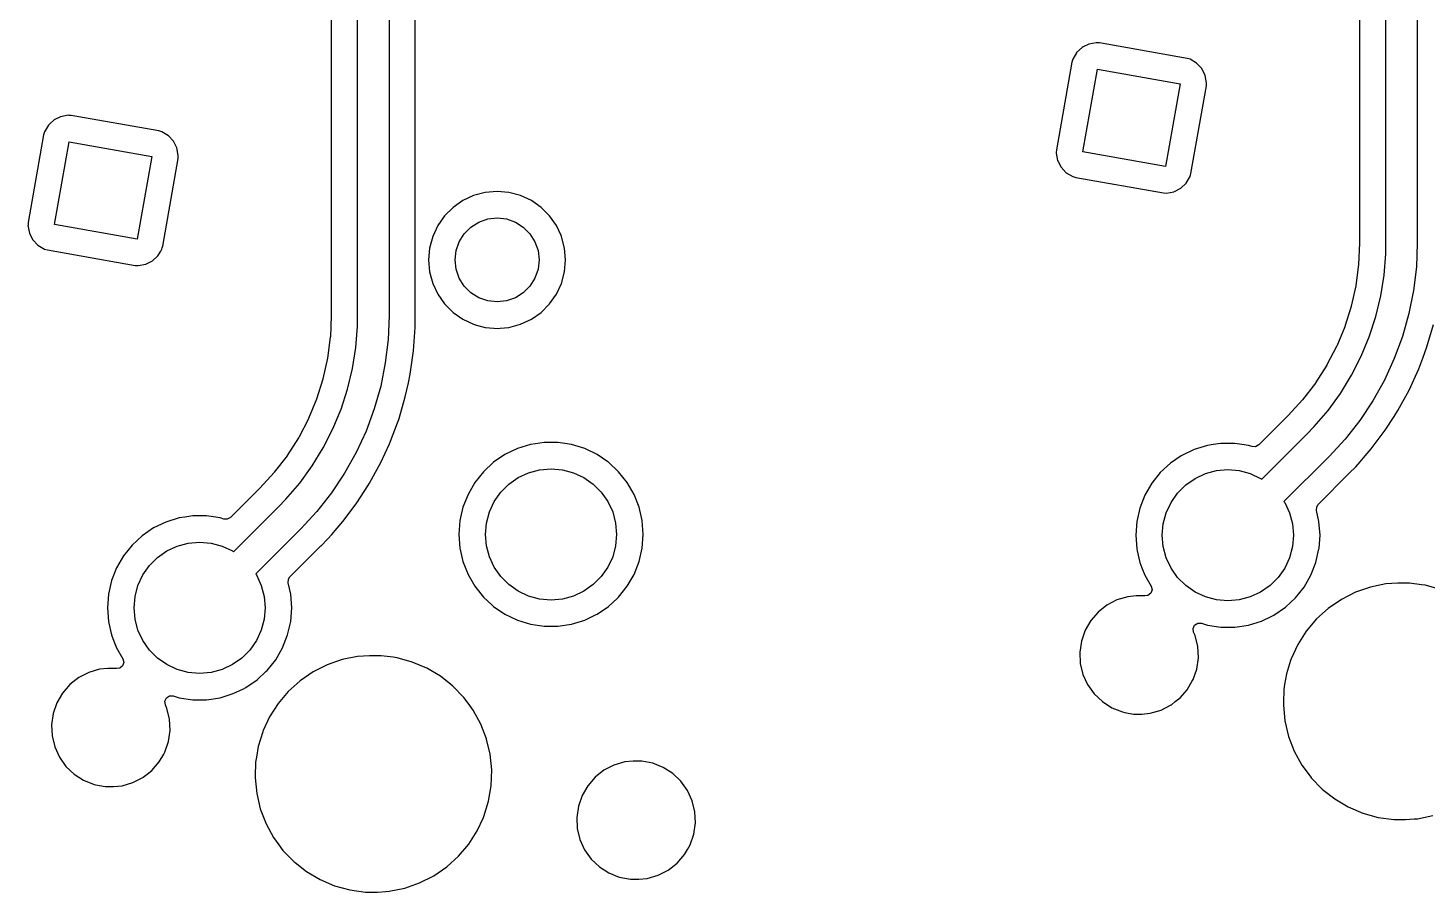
# Model space of a CAD drawing. Extents: x 68 to 346, y -197 to -84.
# Drawn here: x 99.44 to 126.09, y -144.81 to -128.35 of the extents above; entities that cross this region are included whole.
import ezdxf

# ---------------------------------------------------------------- set-up
doc = ezdxf.new("R2010")
doc.units = 0
doc.layers.add('BLACK', color=7, linetype='CONTINUOUS')

msp = doc.modelspace()

# ---------------------------------------------------------------- linework, layer by layer
at = {"layer": 'BLACK', "linetype": 'CONTINUOUS'}
for p, q in [((125.304, -132.448), (125.304, -120.458)), ((125.904, -120.458), (125.904, -132.448)), ((105.717, -133.83), (105.717, -121.841)), ((106.317, -121.841), (106.317, -133.83)), ((124.804, -122.517), (124.804, -132.448)), ((105.216, -123.899), (105.216, -133.83)), ((106.817, -130.729), (106.817, -123.87)), ((119.52, -128.719), (119.416, -128.817)), ((119.54, -128.709), (119.52, -128.719)), ((119.648, -128.654), (119.54, -128.709)), ((119.79, -128.628), (119.648, -128.654)), ((119.648, -128.654), (119.648, -128.654)), ((119.648, -128.654), (119.648, -128.654)), ((119.81, -128.63), (119.79, -128.628)), ((119.79, -128.628), (119.79, -128.628)), ((119.79, -128.628), (119.79, -128.628)), ((119.85, -128.632), (119.81, -128.63)), ((121.52, -128.927), (119.85, -128.632)), ((119.85, -128.632), (119.85, -128.632)), ((119.85, -128.632), (119.85, -128.632)), ((119.342, -128.942), (119.325, -129)), ((119.415, -128.818), (119.342, -128.942)), ((119.342, -128.942), (119.342, -128.942)), ((119.416, -128.817), (119.415, -128.818)), ((121.577, -128.944), (121.52, -128.927)), ((121.52, -128.927), (121.52, -128.927)), ((121.701, -129.016), (121.577, -128.944)), ((121.577, -128.944), (121.577, -128.944)), ((119.325, -129), (119.031, -130.67)), ((119.325, -129), (119.325, -129)), ((119.532, -130.709), (119.81, -129.134)), ((119.81, -129.134), (121.386, -129.411)), ((121.8, -129.121), (121.701, -129.016)), ((121.701, -129.016), (121.701, -129.016)), ((121.701, -129.016), (121.701, -129.016)), ((121.865, -129.25), (121.8, -129.121)), ((121.891, -129.391), (121.865, -129.25)), ((121.386, -129.411), (121.108, -130.987)), ((121.592, -131.121), (121.887, -129.451)), ((121.887, -129.451), (121.891, -129.391)), ((100.061, -130.037), (99.9394, -130.098)), ((100.202, -130.01), (100.061, -130.037)), ((100.061, -130.037), (100.061, -130.037)), ((100.061, -130.037), (100.061, -130.037)), ((100.222, -130.012), (100.202, -130.01)), ((100.202, -130.01), (100.202, -130.01)), ((100.202, -130.01), (100.202, -130.01)), ((100.262, -130.015), (100.222, -130.012)), ((101.932, -130.309), (100.262, -130.015)), ((100.262, -130.015), (100.262, -130.015)), ((100.262, -130.015), (100.262, -130.015)), ((99.8273, -130.2), (99.7543, -130.324)), ((99.8589, -130.17), (99.8273, -130.2)), ((99.9322, -130.102), (99.8589, -130.17)), ((99.9394, -130.098), (99.9322, -130.102)), ((101.99, -130.326), (101.932, -130.309)), ((101.932, -130.309), (101.932, -130.309)), ((99.7377, -130.382), (99.4432, -132.052)), ((99.7543, -130.324), (99.7377, -130.382)), ((99.7377, -130.382), (99.7377, -130.382)), ((99.7543, -130.324), (99.7543, -130.324)), ((99.9444, -132.091), (100.222, -130.516)), ((100.222, -130.516), (101.798, -130.794)), ((102.114, -130.399), (101.99, -130.326)), ((101.99, -130.326), (101.99, -130.326)), ((102.212, -130.504), (102.114, -130.399)), ((102.114, -130.399), (102.114, -130.399)), ((102.114, -130.399), (102.114, -130.399)), ((102.277, -130.632), (102.212, -130.504)), ((101.798, -130.794), (101.52, -132.369)), ((102.005, -132.503), (102.299, -130.833)), ((102.303, -130.774), (102.277, -130.632)), ((102.299, -130.833), (102.303, -130.774)), ((106.817, -132.766), (106.817, -130.729)), ((119.031, -130.67), (119.027, -130.722)), ((119.027, -130.722), (119.027, -130.729)), ((119.027, -130.729), (119.053, -130.871)), ((119.031, -130.67), (119.031, -130.67)), ((121.108, -130.987), (119.532, -130.709)), ((119.053, -130.871), (119.053, -130.871)), ((119.053, -130.871), (119.062, -130.888)), ((119.062, -130.888), (119.118, -130.999)), ((119.118, -130.999), (119.216, -131.104)), ((119.216, -131.104), (119.216, -131.104)), ((119.216, -131.104), (119.216, -131.104)), ((119.216, -131.104), (119.34, -131.177)), ((121.576, -131.179), (121.592, -131.121)), ((121.592, -131.121), (121.592, -131.121)), ((121.592, -131.121), (121.592, -131.121)), ((119.34, -131.177), (119.34, -131.177)), ((119.34, -131.177), (119.398, -131.194)), ((119.398, -131.194), (119.398, -131.194)), ((119.398, -131.194), (119.398, -131.194)), ((119.398, -131.194), (119.398, -131.194)), ((119.398, -131.194), (121.068, -131.488)), ((121.398, -131.401), (121.503, -131.303)), ((121.503, -131.303), (121.567, -131.194)), ((121.567, -131.194), (121.576, -131.179)), ((121.576, -131.179), (121.576, -131.179)), ((107.723, -131.635), (107.536, -131.766)), ((107.929, -131.539), (107.723, -131.635)), ((107.723, -131.635), (107.723, -131.635)), ((108.149, -131.48), (107.929, -131.539)), ((107.929, -131.539), (107.929, -131.539)), ((108.375, -131.46), (108.149, -131.48)), ((108.149, -131.48), (108.149, -131.48)), ((108.602, -131.48), (108.375, -131.46)), ((108.375, -131.46), (108.375, -131.46)), ((108.822, -131.539), (108.602, -131.48)), ((108.602, -131.48), (108.602, -131.48)), ((108.602, -131.48), (108.602, -131.48)), ((108.602, -131.48), (108.602, -131.48)), ((108.602, -131.48), (108.602, -131.48)), ((109.028, -131.635), (108.822, -131.539)), ((108.822, -131.539), (108.822, -131.539)), ((109.215, -131.766), (109.028, -131.635)), ((109.028, -131.635), (109.028, -131.635)), ((121.068, -131.488), (121.128, -131.492)), ((121.128, -131.492), (121.269, -131.466)), ((121.269, -131.466), (121.398, -131.401)), ((107.536, -131.766), (107.375, -131.927)), ((109.375, -131.927), (109.215, -131.766)), ((99.4397, -132.104), (99.4392, -132.111)), ((99.4392, -132.111), (99.4653, -132.253)), ((99.4432, -132.052), (99.4397, -132.104)), ((99.4432, -132.052), (99.4432, -132.052)), ((101.52, -132.369), (99.9444, -132.091)), ((107.245, -132.113), (107.149, -132.319)), ((107.375, -131.927), (107.245, -132.113)), ((107.245, -132.113), (107.245, -132.113)), ((107.75, -132.267), (107.877, -132.14)), ((107.877, -132.14), (108.028, -132.045)), ((108.028, -132.045), (108.197, -131.986)), ((108.197, -131.986), (108.375, -131.966)), ((108.375, -131.966), (108.553, -131.986)), ((108.553, -131.986), (108.723, -132.045)), ((108.723, -132.045), (108.874, -132.14)), ((108.874, -132.14), (109.001, -132.267)), ((109.506, -132.113), (109.375, -131.927)), ((109.375, -131.927), (109.375, -131.927)), ((109.593, -132.299), (109.506, -132.113)), ((99.4653, -132.253), (99.4653, -132.253)), ((99.4653, -132.253), (99.4692, -132.261)), ((99.4692, -132.261), (99.5302, -132.381)), ((99.5302, -132.381), (99.6287, -132.486)), ((107.149, -132.319), (107.09, -132.539)), ((107.149, -132.319), (107.149, -132.319)), ((107.595, -132.588), (107.655, -132.419)), ((107.655, -132.419), (107.75, -132.267)), ((109.001, -132.267), (109.096, -132.419)), ((109.096, -132.419), (109.155, -132.588)), ((109.602, -132.319), (109.593, -132.299)), ((109.609, -132.345), (109.602, -132.319)), ((109.602, -132.319), (109.602, -132.319)), ((109.661, -132.539), (109.609, -132.345)), ((124.804, -132.448), (124.786, -132.85)), ((125.304, -132.65), (125.304, -132.448)), ((125.904, -132.448), (125.887, -132.899)), ((125.904, -132.448), (125.904, -132.448)), ((99.6287, -132.486), (99.6287, -132.486)), ((99.6287, -132.486), (99.6287, -132.486)), ((99.6287, -132.486), (99.7528, -132.559)), ((99.7528, -132.559), (99.7528, -132.559)), ((99.7528, -132.559), (99.8104, -132.576)), ((99.8104, -132.576), (99.8104, -132.576)), ((99.8104, -132.576), (99.8104, -132.576)), ((99.8104, -132.576), (99.8104, -132.576)), ((99.8104, -132.576), (101.48, -132.87)), ((101.81, -132.783), (101.915, -132.685)), ((101.915, -132.685), (101.967, -132.597)), ((101.967, -132.597), (101.988, -132.561)), ((101.988, -132.561), (101.996, -132.533)), ((101.988, -132.561), (101.988, -132.561)), ((101.996, -132.533), (102.005, -132.503)), ((107.09, -132.539), (107.07, -132.766)), ((107.09, -132.539), (107.09, -132.539)), ((107.575, -132.766), (107.595, -132.588)), ((109.155, -132.588), (109.175, -132.766)), ((109.681, -132.766), (109.661, -132.539)), ((125.273, -133.053), (125.304, -132.65)), ((101.48, -132.87), (101.54, -132.875)), ((101.54, -132.875), (101.682, -132.848)), ((101.682, -132.848), (101.81, -132.783)), ((106.817, -134.053), (106.817, -132.766)), ((107.07, -132.766), (107.07, -132.766)), ((107.07, -132.766), (107.09, -132.992)), ((107.595, -132.944), (107.575, -132.766)), ((107.655, -133.113), (107.595, -132.944)), ((109.155, -132.944), (109.096, -133.113)), ((109.175, -132.766), (109.155, -132.944)), ((109.661, -132.992), (109.681, -132.766)), ((124.786, -132.855), (124.734, -133.251)), ((124.786, -132.85), (124.786, -132.855)), ((125.887, -132.899), (125.834, -133.346)), ((107.09, -132.992), (107.09, -132.992)), ((107.09, -132.992), (107.149, -133.212)), ((107.149, -133.212), (107.149, -133.212)), ((107.149, -133.212), (107.245, -133.418)), ((107.75, -133.265), (107.655, -133.113)), ((109.096, -133.113), (109.001, -133.265)), ((109.506, -133.418), (109.602, -133.212)), ((109.602, -133.212), (109.661, -132.992)), ((124.734, -133.251), (124.733, -133.257)), ((125.209, -133.452), (125.273, -133.053)), ((107.245, -133.418), (107.245, -133.418)), ((107.245, -133.418), (107.375, -133.605)), ((107.877, -133.391), (107.75, -133.265)), ((108.028, -133.486), (107.877, -133.391)), ((108.197, -133.546), (108.028, -133.486)), ((108.723, -133.486), (108.553, -133.546)), ((108.874, -133.391), (108.723, -133.486)), ((109.001, -133.265), (108.874, -133.391)), ((109.375, -133.605), (109.506, -133.418)), ((124.733, -133.257), (124.646, -133.647)), ((125.115, -133.845), (125.209, -133.452)), ((125.834, -133.346), (125.746, -133.789)), ((107.375, -133.605), (107.536, -133.766)), ((107.536, -133.766), (107.536, -133.766)), ((107.536, -133.766), (107.723, -133.896)), ((108.375, -133.566), (108.197, -133.546)), ((108.553, -133.546), (108.375, -133.566)), ((109.028, -133.896), (109.215, -133.766)), ((109.215, -133.766), (109.375, -133.605)), ((124.645, -133.652), (124.525, -134.033)), ((124.646, -133.647), (124.645, -133.652)), ((105.216, -133.83), (105.199, -134.232)), ((105.685, -134.435), (105.717, -134.032)), ((105.717, -134.032), (105.717, -133.83)), ((106.317, -133.83), (106.299, -134.281)), ((106.785, -134.498), (106.817, -134.053)), ((107.723, -133.896), (107.929, -133.992)), ((107.929, -133.992), (107.929, -133.992)), ((107.929, -133.992), (107.929, -133.992)), ((107.929, -133.992), (107.982, -134.007)), ((107.982, -134.007), (108.149, -134.051)), ((108.149, -134.051), (108.311, -134.066)), ((108.432, -134.066), (108.602, -134.051)), ((108.602, -134.051), (108.822, -133.992)), ((108.822, -133.992), (109.028, -133.896)), ((124.523, -134.038), (124.37, -134.407)), ((124.525, -134.033), (124.523, -134.038)), ((124.99, -134.229), (125.115, -133.845)), ((125.746, -133.789), (125.623, -134.222)), ((126.089, -134.421), (126.215, -133.993)), ((105.198, -134.238), (105.146, -134.634)), ((105.199, -134.232), (105.198, -134.238)), ((106.299, -134.281), (106.246, -134.729)), ((108.311, -134.066), (108.375, -134.071)), ((108.375, -134.071), (108.432, -134.066)), ((108.375, -134.071), (108.375, -134.071)), ((108.375, -134.071), (108.375, -134.071)), ((124.836, -134.602), (124.99, -134.229)), ((125.623, -134.222), (125.467, -134.645)), ((105.622, -134.834), (105.685, -134.435)), ((106.722, -134.939), (106.785, -134.498)), ((124.368, -134.412), (124.183, -134.766)), ((124.37, -134.407), (124.368, -134.412)), ((126.009, -134.636), (126.089, -134.421)), ((105.145, -134.639), (105.059, -135.029)), ((105.146, -134.634), (105.145, -134.639)), ((105.527, -135.227), (105.622, -134.834)), ((106.246, -134.729), (106.158, -135.171)), ((124.18, -134.771), (123.966, -135.108)), ((124.183, -134.766), (124.18, -134.771)), ((124.652, -134.962), (124.836, -134.602)), ((125.467, -134.645), (125.278, -135.055)), ((125.748, -135.244), (125.933, -134.838)), ((125.933, -134.838), (126.009, -134.636)), ((125.933, -134.838), (125.933, -134.838)), ((125.933, -134.838), (125.933, -134.838)), ((105.057, -135.034), (104.937, -135.415)), ((105.059, -135.029), (105.057, -135.034)), ((106.627, -135.375), (106.685, -135.11)), ((106.685, -135.11), (106.722, -134.939)), ((123.963, -135.112), (123.72, -135.429)), ((123.966, -135.108), (123.963, -135.112)), ((124.441, -135.307), (124.652, -134.962)), ((125.278, -135.055), (125.058, -135.448)), ((105.403, -135.611), (105.527, -135.227)), ((106.158, -135.171), (106.036, -135.605)), ((106.507, -135.784), (106.627, -135.375)), ((124.204, -135.634), (124.441, -135.307)), ((125.534, -135.635), (125.748, -135.244)), ((104.935, -135.42), (104.782, -135.789)), ((104.937, -135.415), (104.935, -135.42)), ((105.248, -135.985), (105.403, -135.611)), ((106.036, -135.605), (105.88, -136.028)), ((123.716, -135.433), (123.444, -135.731)), ((123.72, -135.429), (123.716, -135.433)), ((123.941, -135.941), (124.204, -135.634)), ((125.058, -135.448), (124.808, -135.823)), ((125.462, -135.748), (125.534, -135.635)), ((125.534, -135.635), (125.534, -135.635)), ((104.78, -135.794), (104.596, -136.149)), ((104.782, -135.789), (104.78, -135.794)), ((106.346, -136.221), (106.477, -135.867)), ((106.477, -135.867), (106.501, -135.803)), ((106.501, -135.803), (106.507, -135.784)), ((123.385, -135.789), (122.884, -136.29)), ((123.444, -135.731), (123.385, -135.789)), ((123.385, -135.789), (123.385, -135.789)), ((124.808, -135.823), (124.529, -136.177)), ((125.293, -136.01), (125.462, -135.748)), ((104.593, -136.153), (104.378, -136.49)), ((104.596, -136.149), (104.593, -136.153)), ((105.065, -136.345), (105.248, -135.985)), ((105.88, -136.028), (105.691, -136.437)), ((122.941, -136.941), (123.798, -136.084)), ((123.798, -136.084), (123.941, -135.941)), ((123.798, -136.084), (123.798, -136.084)), ((123.798, -136.084), (123.798, -136.084)), ((124.529, -136.177), (124.223, -136.508)), ((125.026, -136.367), (125.293, -136.01)), ((104.853, -136.689), (105.065, -136.345)), ((105.691, -136.437), (105.471, -136.83)), ((106.16, -136.626), (106.323, -136.27)), ((106.323, -136.27), (106.346, -136.221)), ((108.762, -136.36), (108.526, -136.473)), ((109.013, -136.282), (108.762, -136.36)), ((109.11, -136.267), (109.013, -136.282)), ((109.013, -136.282), (109.013, -136.282)), ((109.013, -136.282), (109.013, -136.282)), ((109.272, -136.243), (109.11, -136.267)), ((109.534, -136.243), (109.272, -136.243)), ((109.272, -136.243), (109.272, -136.243)), ((109.669, -136.263), (109.534, -136.243)), ((109.534, -136.243), (109.534, -136.243)), ((109.794, -136.282), (109.669, -136.263)), ((110.045, -136.36), (109.794, -136.282)), ((109.794, -136.282), (109.794, -136.282)), ((109.794, -136.282), (109.794, -136.282)), ((110.281, -136.473), (110.045, -136.36)), ((110.045, -136.36), (110.045, -136.36)), ((121.655, -136.376), (121.419, -136.49)), ((121.906, -136.299), (121.655, -136.376)), ((122.016, -136.282), (121.906, -136.299)), ((121.906, -136.299), (121.906, -136.299)), ((121.906, -136.299), (121.906, -136.299)), ((122.165, -136.26), (122.016, -136.282)), ((122.427, -136.26), (122.165, -136.26)), ((122.165, -136.26), (122.165, -136.26)), ((122.562, -136.28), (122.427, -136.26)), ((122.427, -136.26), (122.427, -136.26)), ((122.687, -136.299), (122.562, -136.28)), ((122.76, -136.321), (122.687, -136.299)), ((122.687, -136.299), (122.687, -136.299)), ((122.687, -136.299), (122.687, -136.299)), ((122.823, -136.324), (122.76, -136.321)), ((122.884, -136.29), (122.823, -136.324)), ((124.912, -136.499), (125.026, -136.367)), ((125.026, -136.367), (125.026, -136.367)), ((104.375, -136.495), (104.132, -136.811)), ((104.378, -136.49), (104.375, -136.495)), ((104.616, -137.016), (104.853, -136.689)), ((106.059, -136.811), (106.16, -136.626)), ((108.309, -136.621), (108.116, -136.8)), ((108.526, -136.473), (108.309, -136.621)), ((108.526, -136.473), (108.526, -136.473)), ((110.483, -136.611), (110.281, -136.473)), ((110.281, -136.473), (110.281, -136.473)), ((110.281, -136.473), (110.281, -136.473)), ((110.281, -136.473), (110.281, -136.473)), ((110.498, -136.621), (110.483, -136.611)), ((110.69, -136.8), (110.498, -136.621)), ((121.202, -136.638), (121.009, -136.816)), ((121.406, -136.499), (121.202, -136.638)), ((121.419, -136.49), (121.406, -136.499)), ((121.419, -136.49), (121.419, -136.49)), ((121.419, -136.49), (121.419, -136.49)), ((121.419, -136.49), (121.419, -136.49)), ((124.223, -136.508), (123.365, -137.366)), ((124.223, -136.508), (124.223, -136.508)), ((124.61, -136.829), (124.734, -136.704)), ((124.734, -136.704), (124.815, -136.611)), ((124.815, -136.611), (124.912, -136.499)), ((104.128, -136.816), (103.857, -137.112)), ((104.132, -136.811), (104.128, -136.816)), ((105.471, -136.83), (105.22, -137.205)), ((105.947, -137.018), (106.059, -136.811)), ((108.116, -136.8), (107.953, -137.005)), ((108.6, -137.036), (108.778, -136.911)), ((108.778, -136.911), (108.976, -136.819)), ((108.976, -136.819), (109.186, -136.763)), ((109.186, -136.763), (109.403, -136.744)), ((109.403, -136.744), (109.62, -136.763)), ((109.62, -136.763), (109.831, -136.819)), ((109.831, -136.819), (110.028, -136.911)), ((110.028, -136.911), (110.207, -137.036)), ((110.854, -137.005), (110.69, -136.8)), ((110.69, -136.8), (110.69, -136.8)), ((110.69, -136.8), (110.69, -136.8)), ((121.009, -136.816), (120.846, -137.021)), ((121.493, -137.053), (121.671, -136.928)), ((121.671, -136.928), (121.869, -136.836)), ((121.869, -136.836), (122.079, -136.779)), ((122.079, -136.779), (122.296, -136.76)), ((122.296, -136.76), (122.513, -136.779)), ((122.513, -136.779), (122.724, -136.836)), ((122.724, -136.836), (122.921, -136.928)), ((122.921, -136.928), (122.941, -136.941)), ((124.017, -137.422), (124.608, -136.83)), ((124.608, -136.83), (124.608, -136.83)), ((124.608, -136.83), (124.609, -136.83)), ((124.609, -136.83), (124.61, -136.829)), ((103.857, -137.112), (103.296, -137.673)), ((104.354, -137.323), (104.616, -137.016)), ((105.22, -137.205), (104.941, -137.559)), ((105.706, -137.393), (105.914, -137.069)), ((105.914, -137.069), (105.947, -137.018)), ((107.822, -137.232), (107.726, -137.476)), ((107.953, -137.005), (107.822, -137.232)), ((108.321, -137.369), (108.446, -137.19)), ((108.446, -137.19), (108.6, -137.036)), ((110.207, -137.036), (110.361, -137.19)), ((110.361, -137.19), (110.486, -137.369)), ((110.985, -137.232), (110.854, -137.005)), ((111.081, -137.476), (110.985, -137.232)), ((120.715, -137.249), (120.619, -137.493)), ((120.846, -137.021), (120.715, -137.249)), ((121.214, -137.385), (121.339, -137.207)), ((121.339, -137.207), (121.493, -137.053)), ((103.353, -138.324), (104.211, -137.466)), ((104.211, -137.466), (104.354, -137.323)), ((104.211, -137.466), (104.211, -137.466)), ((105.438, -137.75), (105.635, -137.487)), ((105.635, -137.487), (105.706, -137.393)), ((107.726, -137.476), (107.667, -137.732)), ((107.726, -137.476), (107.726, -137.476)), ((108.229, -137.566), (108.321, -137.369)), ((110.486, -137.369), (110.578, -137.566)), ((111.139, -137.732), (111.081, -137.476)), ((120.619, -137.493), (120.56, -137.749)), ((120.619, -137.493), (120.619, -137.493)), ((121.122, -137.583), (121.214, -137.385)), ((123.365, -137.366), (123.379, -137.385)), ((123.379, -137.385), (123.471, -137.583)), ((123.984, -137.537), (123.988, -137.467)), ((123.988, -137.467), (124.017, -137.422)), ((102.067, -137.758), (101.831, -137.872)), ((102.318, -137.681), (102.067, -137.758)), ((102.428, -137.664), (102.318, -137.681)), ((102.318, -137.681), (102.318, -137.681)), ((102.318, -137.681), (102.318, -137.681)), ((102.577, -137.642), (102.428, -137.664)), ((102.84, -137.642), (102.577, -137.642)), ((102.577, -137.642), (102.577, -137.642)), ((102.974, -137.662), (102.84, -137.642)), ((102.84, -137.642), (102.84, -137.642)), ((103.099, -137.681), (102.974, -137.662)), ((103.172, -137.703), (103.099, -137.681)), ((103.099, -137.681), (103.099, -137.681)), ((103.099, -137.681), (103.099, -137.681)), ((103.235, -137.706), (103.172, -137.703)), ((103.296, -137.673), (103.235, -137.706)), ((104.941, -137.559), (104.635, -137.89)), ((105.292, -137.919), (105.438, -137.75)), ((107.667, -137.732), (107.648, -137.994)), ((107.667, -137.732), (107.667, -137.732)), ((108.153, -137.994), (108.172, -137.777)), ((108.172, -137.777), (108.229, -137.566)), ((110.578, -137.566), (110.634, -137.777)), ((110.634, -137.777), (110.653, -137.994)), ((111.159, -137.994), (111.139, -137.732)), ((111.139, -137.732), (111.139, -137.732)), ((111.139, -137.732), (111.139, -137.732)), ((111.139, -137.732), (111.139, -137.732)), ((120.56, -137.749), (120.541, -138.01)), ((120.56, -137.749), (120.56, -137.749)), ((121.065, -137.793), (121.122, -137.583)), ((123.471, -137.583), (123.527, -137.793)), ((124.032, -137.749), (123.984, -137.537)), ((124.052, -138.01), (124.032, -137.749)), ((124.032, -137.749), (124.032, -137.749)), ((124.032, -137.749), (124.032, -137.749)), ((124.032, -137.749), (124.032, -137.749)), ((101.614, -138.02), (101.422, -138.198)), ((101.831, -137.872), (101.614, -138.02)), ((101.831, -137.872), (101.831, -137.872)), ((104.635, -137.89), (103.777, -138.748)), ((104.635, -137.89), (104.635, -137.89)), ((105.152, -138.08), (105.227, -137.994)), ((105.227, -137.994), (105.292, -137.919)), ((107.648, -137.994), (107.648, -137.994)), ((107.648, -137.994), (107.667, -138.255)), ((108.172, -138.211), (108.153, -137.994)), ((110.653, -137.994), (110.634, -138.211)), ((111.139, -138.255), (111.159, -137.994)), ((111.159, -137.994), (111.159, -137.994)), ((120.541, -138.01), (120.541, -138.01)), ((120.541, -138.01), (120.56, -138.272)), ((121.046, -138.01), (121.065, -137.793)), ((121.065, -138.227), (121.046, -138.01)), ((123.527, -137.793), (123.546, -138.01)), ((123.546, -138.01), (123.527, -138.227)), ((124.033, -138.255), (124.052, -138.01)), ((124.052, -138.01), (124.052, -138.01)), ((101.422, -138.198), (101.258, -138.403)), ((101.905, -138.435), (102.084, -138.31)), ((102.084, -138.31), (102.281, -138.218)), ((102.281, -138.218), (102.492, -138.161)), ((102.492, -138.161), (102.709, -138.142)), ((102.709, -138.142), (102.926, -138.161)), ((102.926, -138.161), (103.136, -138.218)), ((103.136, -138.218), (103.334, -138.31)), ((103.334, -138.31), (103.353, -138.324)), ((104.429, -138.804), (105.021, -138.212)), ((105.021, -138.212), (105.024, -138.209)), ((105.021, -138.212), (105.021, -138.212)), ((105.024, -138.209), (105.147, -138.087)), ((105.024, -138.209), (105.024, -138.209)), ((105.147, -138.087), (105.152, -138.08)), ((107.667, -138.255), (107.667, -138.255)), ((107.667, -138.255), (107.667, -138.255)), ((107.667, -138.255), (107.667, -138.255)), ((107.667, -138.255), (107.673, -138.279)), ((107.673, -138.279), (107.726, -138.511)), ((108.229, -138.421), (108.172, -138.211)), ((110.634, -138.211), (110.578, -138.421)), ((111.081, -138.511), (111.139, -138.255)), ((111.139, -138.255), (111.139, -138.255)), ((120.56, -138.272), (120.56, -138.272)), ((120.56, -138.272), (120.56, -138.272)), ((120.56, -138.272), (120.56, -138.272)), ((120.56, -138.272), (120.568, -138.305)), ((120.568, -138.305), (120.619, -138.528)), ((121.122, -138.438), (121.065, -138.227)), ((123.527, -138.227), (123.471, -138.438)), ((123.974, -138.528), (124.032, -138.272)), ((124.032, -138.272), (124.033, -138.255)), ((101.258, -138.403), (101.127, -138.631)), ((101.751, -138.589), (101.905, -138.435)), ((107.726, -138.511), (107.726, -138.511)), ((107.726, -138.511), (107.726, -138.511)), ((107.726, -138.511), (107.822, -138.755)), ((108.321, -138.619), (108.229, -138.421)), ((110.578, -138.421), (110.486, -138.619)), ((110.985, -138.755), (111.081, -138.511)), ((120.619, -138.528), (120.619, -138.528)), ((120.619, -138.528), (120.619, -138.528)), ((120.619, -138.528), (120.659, -138.631)), ((121.214, -138.635), (121.122, -138.438)), ((123.471, -138.438), (123.379, -138.635)), ((123.878, -138.772), (123.974, -138.528)), ((101.127, -138.631), (101.031, -138.875)), ((101.534, -138.965), (101.626, -138.767)), ((101.626, -138.767), (101.751, -138.589)), ((103.777, -138.748), (103.791, -138.767)), ((103.791, -138.767), (103.883, -138.965)), ((104.396, -138.919), (104.4, -138.849)), ((104.4, -138.849), (104.429, -138.804)), ((107.822, -138.755), (107.953, -138.982)), ((108.446, -138.797), (108.321, -138.619)), ((108.6, -138.951), (108.446, -138.797)), ((110.361, -138.797), (110.207, -138.951)), ((110.486, -138.619), (110.361, -138.797)), ((110.854, -138.982), (110.985, -138.755)), ((120.659, -138.631), (120.715, -138.772)), ((120.715, -138.772), (120.835, -138.981)), ((121.339, -138.814), (121.214, -138.635)), ((121.493, -138.968), (121.339, -138.814)), ((123.254, -138.814), (123.1, -138.968)), ((123.379, -138.635), (123.254, -138.814)), ((123.747, -138.999), (123.878, -138.772)), ((101.031, -138.875), (100.973, -139.131)), ((101.031, -138.875), (101.031, -138.875)), ((101.478, -139.175), (101.534, -138.965)), ((103.883, -138.965), (103.94, -139.175)), ((104.444, -139.131), (104.396, -138.919)), ((107.953, -138.982), (108.065, -139.123)), ((108.778, -139.076), (108.6, -138.951)), ((108.976, -139.168), (108.778, -139.076)), ((110.028, -139.076), (109.831, -139.168)), ((110.207, -138.951), (110.028, -139.076)), ((110.69, -139.188), (110.854, -138.982)), ((120.829, -139.114), (120.774, -139.158)), ((120.852, -139.048), (120.829, -139.114)), ((120.835, -138.981), (120.852, -139.048)), ((121.671, -139.093), (121.493, -138.968)), ((121.869, -139.185), (121.671, -139.093)), ((122.921, -139.093), (122.724, -139.185)), ((123.1, -138.968), (122.921, -139.093)), ((123.583, -139.204), (123.747, -138.999)), ((124.727, -139.097), (124.458, -139.233)), ((125.011, -138.998), (124.727, -139.097)), ((124.727, -139.097), (124.727, -139.097)), ((125.307, -138.938), (125.011, -138.998)), ((125.532, -138.923), (125.307, -138.938)), ((125.307, -138.938), (125.307, -138.938)), ((125.758, -138.923), (125.532, -138.923)), ((125.532, -138.923), (125.532, -138.923)), ((125.982, -138.953), (125.758, -138.923)), ((126.057, -138.963), (125.982, -138.953)), ((126.347, -139.042), (126.057, -138.963)), ((100.973, -139.131), (100.953, -139.392)), ((100.973, -139.131), (100.973, -139.131)), ((101.459, -139.392), (101.478, -139.175)), ((103.94, -139.175), (103.959, -139.392)), ((104.464, -139.392), (104.444, -139.131)), ((104.444, -139.131), (104.444, -139.131)), ((104.444, -139.131), (104.444, -139.131)), ((104.444, -139.131), (104.444, -139.131)), ((108.065, -139.123), (108.116, -139.188)), ((108.116, -139.188), (108.274, -139.333)), ((108.274, -139.333), (108.309, -139.366)), ((108.309, -139.366), (108.526, -139.514)), ((109.186, -139.225), (108.976, -139.168)), ((109.403, -139.244), (109.186, -139.225)), ((109.62, -139.225), (109.403, -139.244)), ((109.831, -139.168), (109.62, -139.225)), ((110.281, -139.514), (110.498, -139.366)), ((110.498, -139.366), (110.67, -139.206)), ((110.67, -139.206), (110.69, -139.188)), ((110.69, -139.188), (110.69, -139.188)), ((110.69, -139.188), (110.69, -139.188)), ((119.993, -139.34), (119.824, -139.473)), ((120.184, -139.241), (119.993, -139.34)), ((120.39, -139.181), (120.184, -139.241)), ((120.551, -139.166), (120.39, -139.181)), ((120.39, -139.181), (120.39, -139.181)), ((120.712, -139.166), (120.551, -139.166)), ((120.716, -139.166), (120.712, -139.166)), ((120.774, -139.158), (120.716, -139.166)), ((122.079, -139.241), (121.869, -139.185)), ((122.296, -139.26), (122.079, -139.241)), ((122.513, -139.241), (122.296, -139.26)), ((122.724, -139.185), (122.513, -139.241)), ((123.174, -139.53), (123.391, -139.383)), ((123.391, -139.383), (123.583, -139.204)), ((124.458, -139.233), (124.209, -139.403)), ((100.953, -139.392), (100.953, -139.392)), ((100.953, -139.392), (100.973, -139.654)), ((101.478, -139.609), (101.459, -139.392)), ((101.534, -139.82), (101.478, -139.609)), ((103.94, -139.609), (103.883, -139.82)), ((103.959, -139.392), (103.94, -139.609)), ((104.444, -139.654), (104.464, -139.392)), ((104.464, -139.392), (104.464, -139.392)), ((108.526, -139.514), (108.526, -139.514)), ((108.526, -139.514), (108.526, -139.514)), ((108.526, -139.514), (108.526, -139.514)), ((108.526, -139.514), (108.628, -139.563)), ((108.628, -139.563), (108.762, -139.628)), ((108.762, -139.628), (108.762, -139.628)), ((108.762, -139.628), (108.762, -139.628)), ((108.762, -139.628), (109.013, -139.705)), ((109.794, -139.705), (110.045, -139.628)), ((110.045, -139.628), (110.265, -139.522)), ((110.265, -139.522), (110.281, -139.514)), ((110.281, -139.514), (110.281, -139.514)), ((110.281, -139.514), (110.281, -139.514)), ((119.683, -139.635), (119.576, -139.821)), ((119.824, -139.473), (119.683, -139.635)), ((119.824, -139.473), (119.824, -139.473)), ((122.687, -139.722), (122.938, -139.644)), ((122.938, -139.644), (123.132, -139.551)), ((123.132, -139.551), (123.174, -139.53)), ((123.174, -139.53), (123.174, -139.53)), ((123.174, -139.53), (123.174, -139.53)), ((123.986, -139.605), (123.791, -139.835)), ((124.209, -139.403), (123.986, -139.605)), ((100.973, -139.654), (100.973, -139.654)), ((100.973, -139.654), (100.973, -139.654)), ((100.973, -139.654), (100.973, -139.654)), ((100.973, -139.654), (100.98, -139.687)), ((100.98, -139.687), (101.031, -139.91)), ((101.031, -139.91), (101.031, -139.91)), ((101.031, -139.91), (101.031, -139.91)), ((101.031, -139.91), (101.076, -140.025)), ((101.626, -140.017), (101.534, -139.82)), ((103.883, -139.82), (103.791, -140.017)), ((104.29, -140.154), (104.386, -139.91)), ((104.386, -139.91), (104.444, -139.654)), ((104.444, -139.654), (104.444, -139.654)), ((109.013, -139.705), (109.272, -139.744)), ((109.272, -139.744), (109.534, -139.744)), ((109.534, -139.744), (109.794, -139.705)), ((119.576, -139.821), (119.506, -140.025)), ((121.633, -139.788), (121.663, -139.724)), ((121.643, -139.857), (121.633, -139.788)), ((121.648, -139.867), (121.643, -139.857)), ((121.673, -139.921), (121.648, -139.867)), ((121.663, -139.724), (121.721, -139.686)), ((121.721, -139.686), (121.791, -139.686)), ((121.791, -139.686), (121.793, -139.687)), ((121.793, -139.687), (121.906, -139.722)), ((121.906, -139.722), (122.165, -139.761)), ((122.165, -139.761), (122.427, -139.761)), ((122.427, -139.761), (122.687, -139.722)), ((123.791, -139.835), (123.629, -140.089)), ((101.076, -140.025), (101.127, -140.154)), ((101.127, -140.154), (101.248, -140.363)), ((101.751, -140.196), (101.626, -140.017)), ((103.791, -140.017), (103.666, -140.196)), ((104.159, -140.381), (104.29, -140.154)), ((119.506, -140.025), (119.475, -140.237)), ((119.506, -140.025), (119.506, -140.025)), ((121.724, -140.13), (121.673, -139.921)), ((121.734, -140.345), (121.724, -140.13)), ((123.629, -140.089), (123.502, -140.363)), ((123.629, -140.089), (123.629, -140.089)), ((101.264, -140.431), (101.241, -140.497)), ((101.248, -140.363), (101.264, -140.431)), ((101.905, -140.35), (101.751, -140.196)), ((102.084, -140.475), (101.905, -140.35)), ((103.512, -140.35), (103.334, -140.475)), ((103.666, -140.196), (103.512, -140.35)), ((103.995, -140.586), (104.159, -140.381)), ((105.424, -140.38), (105.139, -140.479)), ((105.719, -140.32), (105.424, -140.38)), ((105.944, -140.305), (105.719, -140.32)), ((105.719, -140.32), (105.719, -140.32)), ((106.17, -140.305), (105.944, -140.305)), ((105.944, -140.305), (105.944, -140.305)), ((106.394, -140.335), (106.17, -140.305)), ((106.469, -140.345), (106.394, -140.335)), ((106.76, -140.425), (106.469, -140.345)), ((107.037, -140.542), (106.76, -140.425)), ((106.76, -140.425), (106.76, -140.425)), ((119.475, -140.237), (119.475, -140.237)), ((119.475, -140.237), (119.485, -140.452)), ((121.703, -140.558), (121.734, -140.345)), ((123.492, -140.396), (123.413, -140.65)), ((123.502, -140.363), (123.492, -140.396)), ((123.502, -140.363), (123.502, -140.363)), ((100.597, -140.624), (100.406, -140.722)), ((100.803, -140.563), (100.597, -140.624)), ((100.963, -140.548), (100.803, -140.563)), ((100.803, -140.563), (100.803, -140.563)), ((101.124, -140.548), (100.963, -140.548)), ((101.128, -140.548), (101.124, -140.548)), ((101.186, -140.54), (101.128, -140.548)), ((101.241, -140.497), (101.186, -140.54)), ((102.281, -140.567), (102.084, -140.475)), ((102.492, -140.623), (102.281, -140.567)), ((102.709, -140.642), (102.492, -140.623)), ((102.926, -140.623), (102.709, -140.642)), ((103.136, -140.567), (102.926, -140.623)), ((103.334, -140.475), (103.136, -140.567)), ((103.803, -140.765), (103.979, -140.602)), ((103.979, -140.602), (103.995, -140.586)), ((103.995, -140.586), (103.995, -140.586)), ((103.995, -140.586), (103.995, -140.586)), ((104.87, -140.615), (104.622, -140.785)), ((105.139, -140.479), (104.87, -140.615)), ((105.139, -140.479), (105.139, -140.479)), ((107.296, -140.696), (107.037, -140.542)), ((107.496, -140.854), (107.296, -140.696)), ((107.296, -140.696), (107.296, -140.696)), ((107.296, -140.696), (107.296, -140.696)), ((119.485, -140.452), (119.536, -140.661)), ((119.536, -140.661), (119.536, -140.661)), ((119.536, -140.661), (119.625, -140.855)), ((121.633, -140.761), (121.703, -140.558)), ((123.413, -140.65), (123.378, -140.856)), ((100.237, -140.855), (100.096, -141.017)), ((100.406, -140.722), (100.237, -140.855)), ((100.237, -140.855), (100.237, -140.855)), ((103.35, -141.026), (103.544, -140.933)), ((103.544, -140.933), (103.586, -140.913)), ((103.586, -140.913), (103.803, -140.765)), ((103.586, -140.913), (103.586, -140.913)), ((103.586, -140.913), (103.586, -140.913)), ((104.622, -140.785), (104.398, -140.987)), ((107.533, -140.883), (107.496, -140.854)), ((107.742, -141.099), (107.533, -140.883)), ((119.625, -140.855), (119.625, -140.856)), ((119.625, -140.856), (119.749, -141.03)), ((121.385, -141.109), (121.525, -140.947)), ((121.525, -140.947), (121.526, -140.945)), ((121.526, -140.945), (121.611, -140.798)), ((121.611, -140.798), (121.633, -140.761)), ((123.363, -140.947), (123.354, -141.204)), ((123.378, -140.856), (123.363, -140.947)), ((99.9884, -141.204), (99.9181, -141.407)), ((100.096, -141.017), (99.9884, -141.204)), ((102.046, -141.17), (102.075, -141.106)), ((102.056, -141.239), (102.046, -141.17)), ((102.074, -141.279), (102.056, -141.239)), ((102.075, -141.106), (102.134, -141.068)), ((102.134, -141.068), (102.204, -141.068)), ((102.204, -141.068), (102.205, -141.069)), ((102.205, -141.069), (102.318, -141.104)), ((102.318, -141.104), (102.577, -141.143)), ((102.577, -141.143), (102.84, -141.143)), ((102.84, -141.143), (103.099, -141.104)), ((103.099, -141.104), (103.35, -141.026)), ((104.204, -141.217), (104.042, -141.471)), ((104.398, -140.987), (104.204, -141.217)), ((107.841, -141.233), (107.742, -141.099)), ((107.901, -141.315), (107.841, -141.233)), ((119.749, -141.03), (119.75, -141.031)), ((119.75, -141.031), (119.75, -141.031)), ((119.75, -141.031), (119.906, -141.18)), ((119.906, -141.18), (119.906, -141.18)), ((119.906, -141.18), (119.906, -141.18)), ((119.906, -141.18), (120.086, -141.296)), ((121.025, -141.341), (121.203, -141.249)), ((121.203, -141.249), (121.216, -141.242)), ((121.216, -141.242), (121.22, -141.239)), ((121.22, -141.239), (121.295, -141.18)), ((121.295, -141.18), (121.385, -141.109)), ((123.354, -141.204), (123.353, -141.249)), ((123.353, -141.249), (123.383, -141.548)), ((99.9181, -141.407), (99.8875, -141.619)), ((99.9181, -141.407), (99.9181, -141.407)), ((102.085, -141.303), (102.074, -141.279)), ((102.136, -141.512), (102.085, -141.303)), ((102.146, -141.727), (102.136, -141.512)), ((104.042, -141.471), (103.921, -141.732)), ((104.042, -141.471), (104.042, -141.471)), ((107.921, -141.342), (107.901, -141.315)), ((108.066, -141.606), (107.921, -141.342)), ((120.086, -141.296), (120.286, -141.376)), ((120.286, -141.376), (120.332, -141.385)), ((120.332, -141.385), (120.497, -141.417)), ((120.497, -141.417), (120.497, -141.417)), ((120.497, -141.417), (120.658, -141.417)), ((120.658, -141.417), (120.818, -141.401)), ((120.658, -141.417), (120.658, -141.417)), ((120.818, -141.401), (121.025, -141.341)), ((99.8875, -141.619), (99.8875, -141.619)), ((99.8875, -141.619), (99.8977, -141.834)), ((102.116, -141.94), (102.146, -141.727)), ((103.911, -141.756), (103.826, -142.032)), ((103.915, -141.745), (103.911, -141.756)), ((103.921, -141.732), (103.915, -141.745)), ((108.174, -141.887), (108.066, -141.606)), ((123.383, -141.548), (123.383, -141.548)), ((123.383, -141.548), (123.453, -141.841)), ((99.8977, -141.834), (99.9484, -142.043)), ((99.9484, -142.043), (99.9484, -142.043)), ((99.9484, -142.043), (100.037, -142.237)), ((102.045, -142.143), (102.116, -141.94)), ((103.826, -142.032), (103.791, -142.239)), ((108.176, -141.894), (108.174, -141.887)), ((108.174, -141.887), (108.174, -141.887)), ((108.174, -141.887), (108.174, -141.887)), ((108.244, -142.18), (108.176, -141.894)), ((123.453, -141.841), (123.453, -141.841)), ((123.453, -141.841), (123.561, -142.123)), ((100.037, -142.237), (100.038, -142.239)), ((100.038, -142.239), (100.162, -142.414)), ((101.939, -142.327), (102.024, -142.18)), ((102.024, -142.18), (102.045, -142.143)), ((103.791, -142.239), (103.775, -142.33)), ((108.274, -142.48), (108.244, -142.18)), ((110.969, -142.312), (110.809, -142.327)), ((111.13, -142.312), (110.969, -142.312)), ((111.341, -142.353), (111.13, -142.312)), ((111.13, -142.312), (111.13, -142.312)), ((123.561, -142.123), (123.561, -142.123)), ((123.561, -142.123), (123.706, -142.387)), ((100.162, -142.414), (100.162, -142.414)), ((100.162, -142.414), (100.162, -142.414)), ((100.162, -142.414), (100.318, -142.562)), ((100.318, -142.562), (100.318, -142.562)), ((100.318, -142.562), (100.318, -142.562)), ((100.318, -142.562), (100.499, -142.678)), ((101.633, -142.621), (101.707, -142.562)), ((101.707, -142.562), (101.797, -142.492)), ((101.797, -142.492), (101.938, -142.329)), ((101.938, -142.329), (101.939, -142.327)), ((103.775, -142.33), (103.766, -142.607)), ((108.264, -142.781), (108.274, -142.48)), ((110.411, -142.486), (110.242, -142.619)), ((110.602, -142.388), (110.411, -142.486)), ((110.809, -142.327), (110.602, -142.388)), ((110.809, -142.327), (110.809, -142.327)), ((111.541, -142.433), (111.341, -142.353)), ((111.721, -142.549), (111.541, -142.433)), ((111.877, -142.697), (111.721, -142.549)), ((123.706, -142.387), (123.706, -142.387)), ((123.706, -142.387), (123.881, -142.624)), ((100.499, -142.678), (100.698, -142.758)), ((100.698, -142.758), (100.804, -142.778)), ((100.804, -142.778), (100.909, -142.799)), ((100.909, -142.799), (100.909, -142.799)), ((100.909, -142.799), (101.07, -142.799)), ((101.07, -142.799), (101.231, -142.783)), ((101.07, -142.799), (101.07, -142.799)), ((101.231, -142.783), (101.437, -142.723)), ((101.437, -142.723), (101.616, -142.631)), ((101.616, -142.631), (101.628, -142.624)), ((101.628, -142.624), (101.633, -142.621)), ((103.766, -142.607), (103.765, -142.631)), ((103.765, -142.631), (103.796, -142.931)), ((108.214, -143.078), (108.264, -142.781)), ((110.102, -142.782), (109.994, -142.968)), ((110.242, -142.619), (110.102, -142.782)), ((110.242, -142.619), (110.242, -142.619)), ((112.002, -142.872), (111.877, -142.697)), ((111.877, -142.697), (111.877, -142.697)), ((111.877, -142.697), (111.877, -142.697)), ((123.881, -142.624), (123.885, -142.629)), ((123.885, -142.629), (124.094, -142.846)), ((124.094, -142.846), (124.127, -142.872)), ((103.796, -142.931), (103.796, -142.931)), ((103.796, -142.931), (103.865, -143.224)), ((108.125, -143.366), (108.214, -143.078)), ((109.994, -142.968), (109.924, -143.171)), ((112.091, -143.068), (112.002, -142.872)), ((112.142, -143.277), (112.091, -143.068)), ((124.127, -142.872), (124.331, -143.033)), ((124.331, -143.033), (124.331, -143.033)), ((124.331, -143.033), (124.331, -143.033)), ((124.331, -143.033), (124.59, -143.186)), ((103.865, -143.224), (103.865, -143.224)), ((103.865, -143.224), (103.974, -143.505)), ((108.116, -143.384), (108.125, -143.366)), ((109.924, -143.171), (109.893, -143.384)), ((109.924, -143.171), (109.924, -143.171)), ((112.152, -143.491), (112.142, -143.277)), ((124.59, -143.186), (124.867, -143.304)), ((124.867, -143.304), (125.158, -143.384)), ((125.908, -143.409), (126.203, -143.349)), ((103.974, -143.505), (103.974, -143.505)), ((103.974, -143.505), (104.119, -143.769)), ((107.836, -143.893), (107.998, -143.639)), ((107.998, -143.639), (108.116, -143.384)), ((109.893, -143.384), (109.893, -143.384)), ((109.893, -143.384), (109.903, -143.598)), ((109.903, -143.598), (109.954, -143.807)), ((112.121, -143.704), (112.152, -143.491)), ((125.158, -143.384), (125.457, -143.424)), ((125.457, -143.424), (125.457, -143.424)), ((125.457, -143.424), (125.683, -143.424)), ((125.683, -143.424), (125.846, -143.413)), ((125.846, -143.413), (125.908, -143.409)), ((104.119, -143.769), (104.119, -143.769)), ((104.119, -143.769), (104.22, -143.907)), ((104.22, -143.907), (104.297, -144.012)), ((107.641, -144.123), (107.836, -143.893)), ((109.954, -143.807), (109.954, -143.807)), ((109.954, -143.807), (110.043, -144.001)), ((112.001, -143.994), (112.051, -143.907)), ((112.051, -143.907), (112.121, -143.704)), ((104.297, -144.012), (104.507, -144.228)), ((107.418, -144.326), (107.641, -144.123)), ((110.043, -144.001), (110.043, -144.003)), ((110.043, -144.003), (110.168, -144.178)), ((110.168, -144.178), (110.168, -144.178)), ((110.168, -144.178), (110.168, -144.178)), ((110.168, -144.178), (110.324, -144.326)), ((111.803, -144.256), (111.943, -144.093)), ((111.943, -144.093), (111.965, -144.057)), ((111.965, -144.057), (112.001, -143.994)), ((104.507, -144.228), (104.528, -144.245)), ((104.528, -144.245), (104.743, -144.415)), ((104.743, -144.415), (104.743, -144.415)), ((104.743, -144.415), (104.743, -144.415)), ((104.743, -144.415), (105.002, -144.568)), ((107.169, -144.496), (107.418, -144.326)), ((110.324, -144.326), (110.324, -144.326)), ((110.324, -144.326), (110.324, -144.326)), ((110.324, -144.326), (110.504, -144.442)), ((110.504, -144.442), (110.704, -144.522)), ((111.443, -144.487), (111.634, -144.389)), ((111.634, -144.389), (111.803, -144.256)), ((105.002, -144.568), (105.28, -144.686)), ((105.28, -144.686), (105.57, -144.766)), ((106.616, -144.731), (106.9, -144.632)), ((106.9, -144.632), (107.169, -144.496)), ((110.704, -144.522), (110.81, -144.543)), ((110.81, -144.543), (110.915, -144.563)), ((110.915, -144.563), (110.915, -144.563)), ((110.915, -144.563), (111.076, -144.563)), ((111.076, -144.563), (111.236, -144.548)), ((111.076, -144.563), (111.076, -144.563)), ((111.236, -144.548), (111.443, -144.487)), ((105.57, -144.766), (105.869, -144.806)), ((105.869, -144.806), (105.869, -144.806)), ((105.869, -144.806), (106.095, -144.806)), ((106.095, -144.806), (106.259, -144.795)), ((106.259, -144.795), (106.32, -144.791)), ((106.32, -144.791), (106.616, -144.731))]:
    msp.add_line(p, q, dxfattribs=at)

doc.saveas('drawing.dxf')
